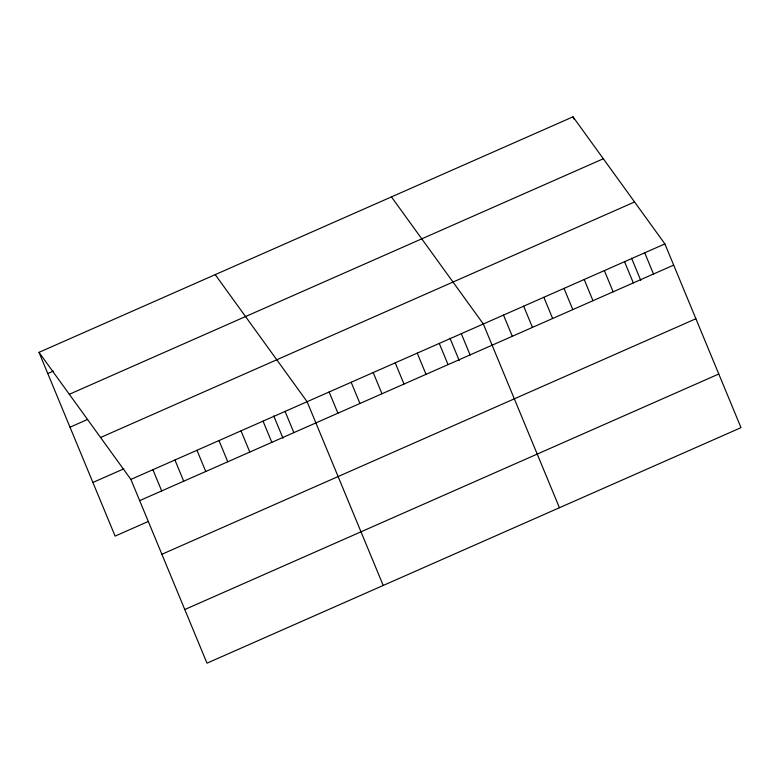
<?xml version="1.0" encoding="UTF-8"?>
<svg xmlns="http://www.w3.org/2000/svg" width="780" height="780" viewBox="0 0 780 780"><rect width="100%" height="100%" fill="white"/><g stroke="black" fill="none" stroke-linecap="round" stroke-linejoin="round"><path stroke-width="1.17" d="M39 352.346L573.008 116.824L664.892 243.906L741 427.654L206.993 663.175L130.884 479.427L39 352.346L115.109 536.094L148.151 521.527M47.785 373.552L53.293 371.124M69.322 394.28L603.33 158.759M70.005 427.196L87.623 419.425M100.561 437.492L634.569 201.971M92.898 482.459L123.737 468.858M130.884 479.427L664.892 243.906M139.669 500.633L673.676 265.112M161.889 554.278L695.887 318.747M184.772 609.541L718.78 374.01M391.443 196.901L483.327 323.983L559.435 507.731M215.221 274.628L307.106 401.71L383.214 585.458M644.719 252.798L653.504 274.014M573.008 116.824L573.934 119.057M631.527 258.112L640.789 280.459M624.546 261.7L633.331 282.906M604.364 270.601L613.148 291.808M584.191 279.494L592.975 300.7M564.018 288.395L572.803 309.601M543.845 297.287L552.63 318.494M523.673 306.189L532.457 327.395M503.5 315.081L512.284 336.297M461.302 333.694L470.087 354.91M449.962 338.189L459.225 360.535M439.267 343.415L448.052 364.621M417.241 353.125L426.026 374.332M395.216 362.846L404.001 384.052M373.191 372.557L381.976 393.764M351.156 382.278L359.941 403.484M329.131 391.989L337.915 413.195M285.08 411.421L293.865 432.627M273.741 415.906L283.003 438.262M263.045 421.132L271.83 442.348M241.02 430.852L249.805 452.059M218.995 440.563L227.78 461.77M196.97 450.284L205.754 471.49M174.934 459.995L183.719 481.202M152.909 469.716L161.694 490.922"/></g></svg>
